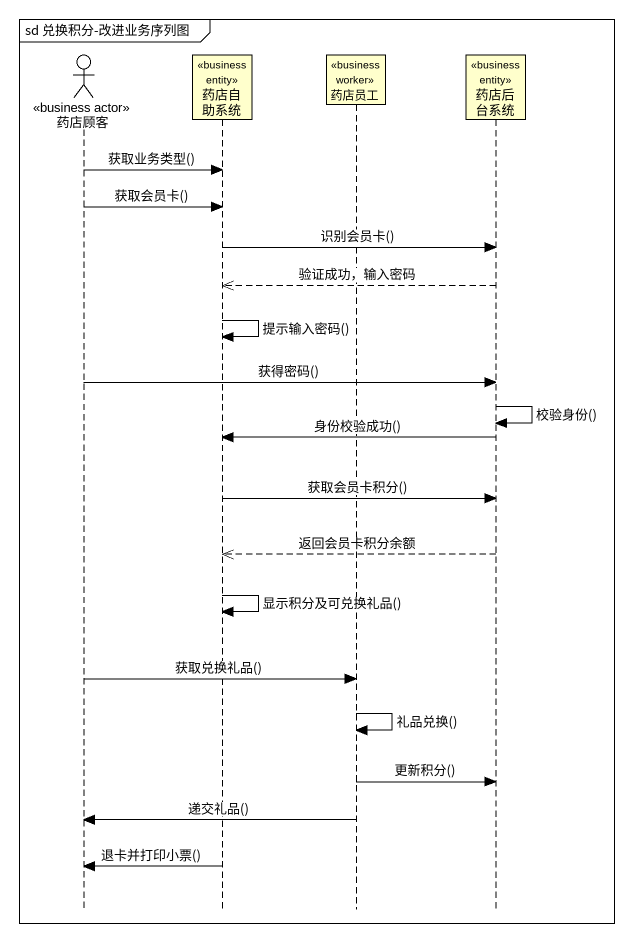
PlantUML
@startuml
mainframe sd 兑换积分-改进业务序列图
hide footbox
actor 药店顾客 <<business actor>>
participant 药店自助系统 <<business entity>>
participant 药店员工 <<business worker>>
participant 药店后台系统 <<business entity>>

药店顾客 -> 药店自助系统 : 获取业务类型()
药店顾客 -> 药店自助系统 : 获取会员卡()
药店自助系统 -> 药店后台系统 : 识别会员卡()
药店后台系统 -->> 药店自助系统 : 验证成功，输入密码
药店自助系统 -> 药店自助系统 : 提示输入密码()
药店顾客 -> 药店后台系统 : 获得密码()
药店后台系统 -> 药店后台系统 : 校验身份()
药店后台系统 -> 药店自助系统 : 身份校验成功()
药店自助系统 -> 药店后台系统 : 获取会员卡积分()
药店后台系统 -->> 药店自助系统 : 返回会员卡积分余额
药店自助系统 -> 药店自助系统 : 显示积分及可兑换礼品()
药店顾客 -> 药店员工 : 获取兑换礼品()
药店员工 -> 药店员工 : 礼品兑换()
药店员工 -> 药店后台系统 : 更新积分()
药店员工 -> 药店顾客 : 递交礼品()
药店自助系统 -> 药店顾客 : 退卡并打印小票()
@enduml
